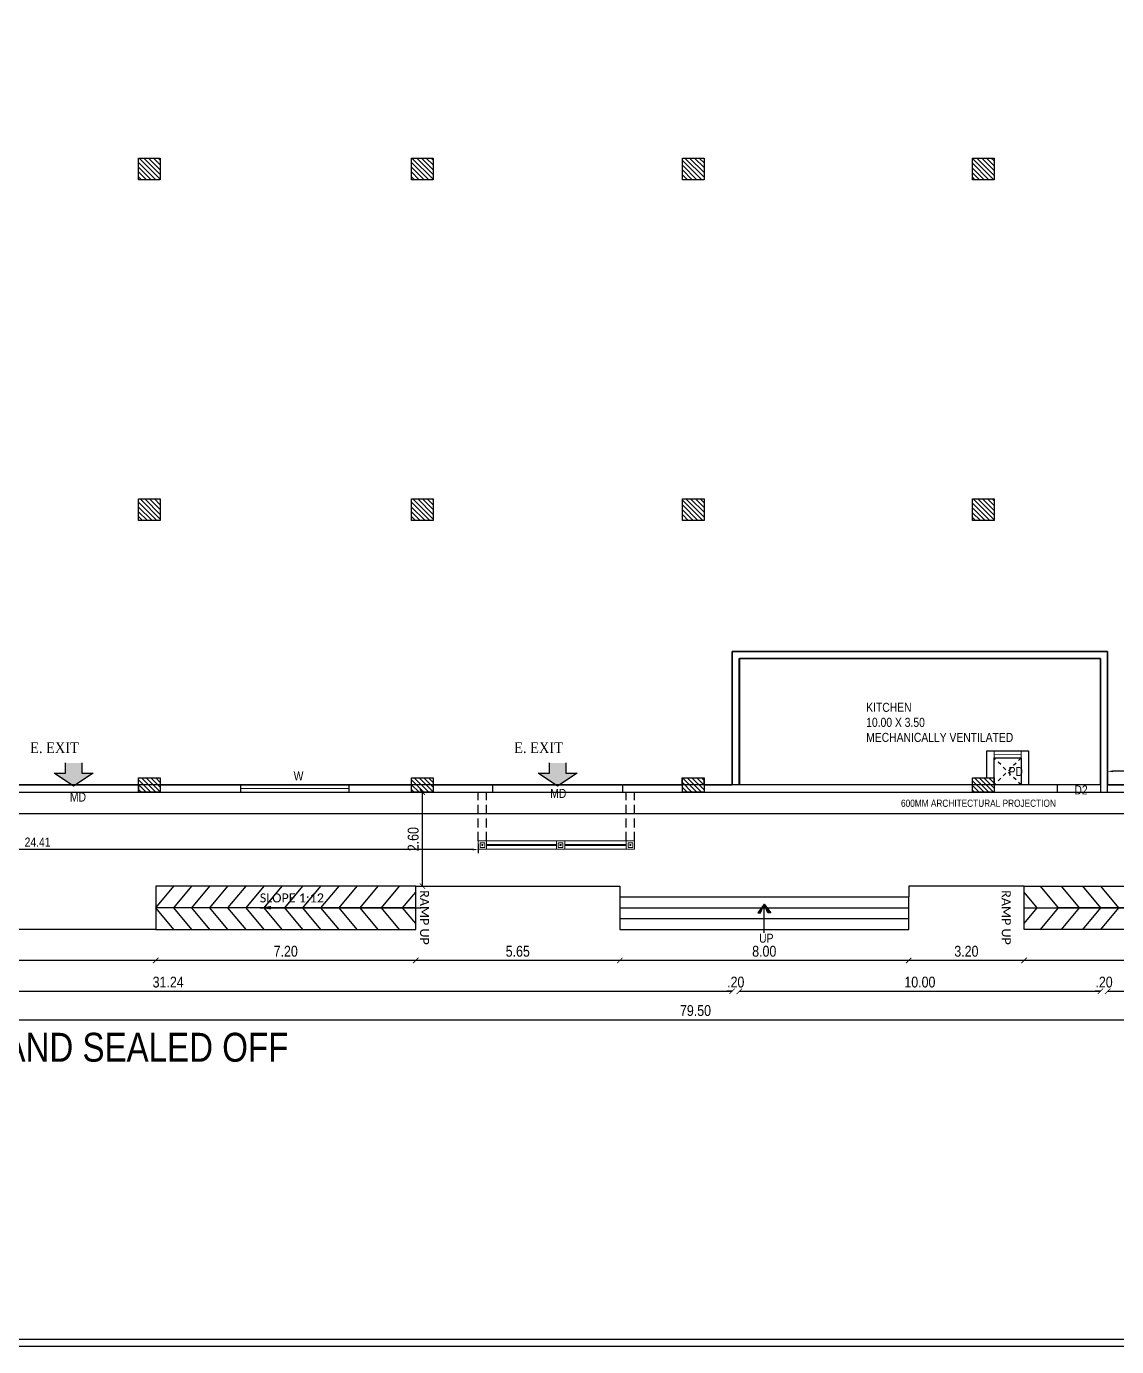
# Model space of a CAD drawing. Header units: metres. Extents: x 385023 to 385532, y 1408468 to 1408621.
# Drawn here: x 385331.12 to 385361.31, y 1408468.21 to 1408504.78 of the extents above; entities that cross this region are included whole.
import ezdxf
from ezdxf.enums import TextEntityAlignment as Align

# ---------------------------------------------------------------- set-up
doc = ezdxf.new("R2010")
doc.units = ezdxf.units.M
doc.header["$MEASUREMENT"] = 0
doc.linetypes.add('DASHED', pattern=[0.75, 0.5, -0.25])
doc.linetypes.add('DASHED2', pattern=[0.375, 0.25, -0.125])
for name, color, linetype in [('BLK_1_FLR_0_AC_ROOM_1', 7, 'Continuous'), ('BLK_1_FLR_0_BLT_UP_AREA', 7, 'Continuous'), ('BLK_1_FLR_0_CARPET_AREA', 7, 'Continuous'), ('BLK_1_FLR_0_KITCHEN_1', 7, 'Continuous'), ('S-COLUMN', 6, 'Continuous'), ('S-COLUMN HATCH', 8, 'Continuous')]:
    doc.layers.add(name, color=color, linetype=linetype)
for name, color, linetype, lineweight in [('BLK_1_FLR_0_EXIT_WIDTH_DOOR', 7, 'Continuous', 25), ('BLK_1_FLR_0_ROOF_AREA', 7, 'Continuous', 25), ('DIST_EXIT', 7, 'Continuous', 25), ('MEP INPUT', 3, 'Continuous', 0)]:
    doc.layers.add(name, color=color, linetype=linetype, lineweight=lineweight)
doc.styles.add('ARIAL', font='ARIALN.TTF')
doc.styles.add('ARIAL-N', font='ARIALN.TTF')
doc.styles.add('CGR', font='ARIALNB.TTF')
doc.styles.add('RIA-AP', font='ARIALN.TTF')
doc.dimstyles.new('BLG DIM-1', dxfattribs={"dimtxt": 0.25, "dimasz": 0.15, "dimexe": 0.1, "dimexo": 0.15, "dimgap": 0.08, "dimtad": 1, "dimzin": 0, "dimdsep": 46, "dimtxsty": 'ARIAL', "dimcen": 0.09, "dimclrd": 8, "dimclre": 8, "dimadec": 0, "dimazin": 0, "dimtfac": 1, "dimtofl": 0, "dimtmove": 2, "dimatfit": 3, "dimfxl": 0, "dimtolj": 1, "dimtzin": 0, "dimarcsym": 0})
doc.dimstyles.new('RIA-AP', dxfattribs={"dimtxt": 0.3, "dimasz": 0.15, "dimexe": 0, "dimexo": 1, "dimgap": 0.1, "dimtad": 1, "dimzin": 4, "dimdsep": 46, "dimtxsty": 'RIA-AP', "dimblk": 'ARCHTICK', "dimcen": 0.09, "dimse1": 1, "dimse2": 1, "dimclrd": 8, "dimclre": 8, "dimclrt": 4, "dimazin": 0, "dimtfac": 1, "dimtix": 1, "dimtofl": 0, "dimtmove": 2, "dimatfit": 3, "dimfxl": 0, "dimtolj": 1, "dimtzin": 0, "dimarcsym": 0})
doc.dimstyles.get("Standard").update_dxf_attribs({"dimtxt": 0.25, "dimasz": 0.18, "dimexe": 0.18, "dimexo": 0.0625, "dimgap": 0.1, "dimtad": 1, "dimtoh": 1, "dimzin": 0, "dimdsep": 46, "dimtxsty": 'CGR', "dimblk": 'ARCHTICK', "dimcen": 0.09, "dimse1": 1, "dimse2": 1, "dimclrd": 1, "dimclrt": 3, "dimaunit": 1, "dimadec": 3, "dimazin": 0, "dimtfac": 1, "dimtix": 1, "dimtofl": 0, "dimtmove": 0, "dimatfit": 3, "dimfxl": 0, "dimtolj": 1, "dimtzin": 0, "dimarcsym": 0})
pattern_1 = [(135, (375052.11474, 1409514.67969), (-0.06629126074, -0.06629126074), [])]

# ---------------------------------------------------------------- blocks, each defined once
blk = doc.blocks.new('grid')
at = {"layer": 'S-COLUMN HATCH'}
h = blk.add_hatch(dxfattribs=at)
h.set_pattern_fill('ANSI31', color=256, scale=0.75, angle=90, style=0)
h.set_pattern_definition(pattern_1)
h.paths.add_polyline_path([(391773.88, 1408549.219), (391773.88, 1408548.619), (391774.48, 1408548.619), (391774.48, 1408549.219)])
h = blk.add_hatch(dxfattribs=at)
h.set_pattern_fill('ANSI31', color=256, scale=0.75, angle=90, style=0)
h.set_pattern_definition(pattern_1)
h.paths.add_polyline_path([(391781.438, 1408549.219), (391781.438, 1408548.619), (391782.038, 1408548.619), (391782.038, 1408549.219)])
h = blk.add_hatch(dxfattribs=at)
h.set_pattern_fill('ANSI31', color=256, scale=0.75, angle=90, style=0)
h.set_pattern_definition(pattern_1)
h.paths.add_polyline_path([(391788.938, 1408549.219), (391788.938, 1408548.619), (391789.538, 1408548.619), (391789.538, 1408549.219)])
h = blk.add_hatch(dxfattribs=at)
h.set_pattern_fill('ANSI31', color=256, scale=0.75, angle=90, style=0)
h.set_pattern_definition(pattern_1)
h.paths.add_polyline_path([(391796.973, 1408549.219), (391796.973, 1408548.619), (391797.573, 1408548.619), (391797.573, 1408549.219)])
h = blk.add_hatch(dxfattribs=at)
h.set_pattern_fill('ANSI31', color=256, scale=0.75, angle=90, style=0)
h.set_pattern_definition(pattern_1)
h.paths.add_polyline_path([(391773.88, 1408539.779), (391773.88, 1408539.179), (391774.48, 1408539.179), (391774.48, 1408539.779)])
h = blk.add_hatch(dxfattribs=at)
h.set_pattern_fill('ANSI31', color=256, scale=0.75, angle=90, style=0)
h.set_pattern_definition(pattern_1)
h.paths.add_polyline_path([(391781.438, 1408539.779), (391781.438, 1408539.179), (391782.038, 1408539.179), (391782.038, 1408539.779)])
h = blk.add_hatch(dxfattribs=at)
h.set_pattern_fill('ANSI31', color=256, scale=0.75, angle=90, style=0)
h.set_pattern_definition(pattern_1)
h.paths.add_polyline_path([(391788.938, 1408539.779), (391788.938, 1408539.179), (391789.538, 1408539.179), (391789.538, 1408539.779)])
h = blk.add_hatch(dxfattribs=at)
h.set_pattern_fill('ANSI31', color=256, scale=0.75, angle=90, style=0)
h.set_pattern_definition(pattern_1)
h.paths.add_polyline_path([(391796.973, 1408539.779), (391796.973, 1408539.179), (391797.573, 1408539.179), (391797.573, 1408539.779)])
h = blk.add_hatch(dxfattribs=at)
h.set_pattern_fill('ANSI31', color=256, scale=0.75, angle=90, style=0)
h.set_pattern_definition(pattern_1)
h.paths.add_polyline_path([(391773.88, 1408532.053), (391773.88, 1408531.653), (391774.48, 1408531.653), (391774.48, 1408532.053)])
h = blk.add_hatch(dxfattribs=at)
h.set_pattern_fill('ANSI31', color=256, scale=0.75, angle=90, style=0)
h.set_pattern_definition(pattern_1)
h.paths.add_polyline_path([(391781.438, 1408532.053), (391781.438, 1408531.653), (391782.038, 1408531.653), (391782.038, 1408532.053)])
h = blk.add_hatch(dxfattribs=at)
h.set_pattern_fill('ANSI31', color=256, scale=0.75, angle=90, style=0)
h.set_pattern_definition(pattern_1)
h.paths.add_polyline_path([(391788.938, 1408532.053), (391788.938, 1408531.653), (391789.538, 1408531.653), (391789.538, 1408532.053)])
h = blk.add_hatch(dxfattribs=at)
h.set_pattern_fill('ANSI31', color=256, scale=0.75, angle=90, style=0)
h.set_pattern_definition(pattern_1)
h.paths.add_polyline_path([(391796.973, 1408532.053), (391796.973, 1408531.653), (391797.573, 1408531.653), (391797.573, 1408532.053)])
at = {"layer": 'S-COLUMN', "ltscale": 5}
for points in [[(391773.88, 1408549.219), (391774.48, 1408549.219), (391774.48, 1408548.619), (391773.88, 1408548.619)], [(391781.438, 1408549.219), (391782.038, 1408549.219), (391782.038, 1408548.619), (391781.438, 1408548.619)], [(391788.938, 1408549.219), (391789.538, 1408549.219), (391789.538, 1408548.619), (391788.938, 1408548.619)], [(391796.973, 1408549.219), (391797.573, 1408549.219), (391797.573, 1408548.619), (391796.973, 1408548.619)], [(391773.88, 1408539.779), (391774.48, 1408539.779), (391774.48, 1408539.179), (391773.88, 1408539.179)], [(391781.438, 1408539.779), (391782.038, 1408539.779), (391782.038, 1408539.179), (391781.438, 1408539.179)], [(391788.938, 1408539.779), (391789.538, 1408539.779), (391789.538, 1408539.179), (391788.938, 1408539.179)], [(391796.973, 1408539.779), (391797.573, 1408539.779), (391797.573, 1408539.179), (391796.973, 1408539.179)], [(391773.88, 1408532.053), (391774.48, 1408532.053), (391774.48, 1408531.653), (391773.88, 1408531.653)], [(391781.438, 1408532.053), (391782.038, 1408532.053), (391782.038, 1408531.653), (391781.438, 1408531.653)], [(391788.938, 1408532.053), (391789.538, 1408532.053), (391789.538, 1408531.653), (391788.938, 1408531.653)], [(391796.973, 1408532.053), (391797.573, 1408532.053), (391797.573, 1408531.653), (391796.973, 1408531.653)]]:
    blk.add_lwpolyline(points, close=True, dxfattribs=at)
blk = doc.blocks.new('A$C38ED32A4')
at = {"linetype": 'DASHED2'}
for p, q in [((-2.049, 0), (-2.049, 1.35)), ((-1.819, 0), (-1.819, 1.35)), ((2.049, 0), (2.049, 1.35)), ((2.279, 0), (2.279, 1.35))]:
    blk.add_line(p, q, dxfattribs=at)
at = {"lineweight": 5}
for p, q in [((-2.049, 0), (-2.049, -0.23)), ((-1.951, 0), (-2.049, 0)), ((2.049, 0), (-1.951, 0)), ((-2.049, -0.23), (2.049, -0.23)), ((2.049, -0.23), (2.279, -0.23))]:
    blk.add_line(p, q, dxfattribs=at)
for points in [[(-2.049, 0), (-1.819, 0), (-1.819, -0.23), (-2.049, -0.23)], [(-0.115, 0), (0.115, 0), (0.115, -0.23), (-0.115, -0.23)], [(2.049, 0), (2.279, 0), (2.279, -0.23), (2.049, -0.23)], [(-1.999, -0.05), (-1.869, -0.05), (-1.869, -0.18), (-1.999, -0.18)], [(-1.949, -0.1), (-1.919, -0.1), (-1.919, -0.13), (-1.949, -0.13)], [(-0.065, -0.05), (0.065, -0.05), (0.065, -0.18), (-0.065, -0.18)], [(-0.015, -0.1), (0.015, -0.1), (0.015, -0.13), (-0.015, -0.13)], [(2.099, -0.05), (2.229, -0.05), (2.229, -0.18), (2.099, -0.18)], [(2.149, -0.1), (2.179, -0.1), (2.179, -0.13), (2.149, -0.13)]]:
    blk.add_lwpolyline(points, close=True, dxfattribs=at)
for points in [[(-0.115, -0.1), (-1.819, -0.1)], [(-0.115, -0.13), (-1.819, -0.13)], [(2.049, -0.1), (0.115, -0.1)], [(2.049, -0.13), (0.115, -0.13)]]:
    blk.add_lwpolyline(points, dxfattribs=at)
blk = doc.blocks.new('_ArchTick')
at = {"color": 0, "linetype": 'ByBlock', "const_width": 0.15}
blk.add_lwpolyline([(-0.5, -0.5), (0.5, 0.5)], dxfattribs=at)
blk = doc.blocks.new('A$C1B854ABF')
h = blk.add_hatch(color=256)
h.dxf.hatch_style = 1
h.paths.add_polyline_path([(0.101, -0.234), (0.179, -0.234), (0, 0)])
h.paths.add_polyline_path([(0, 0), (-0.179, -0.234), (-0.101, -0.234)])
for points in [[(0, 0), (-0.179, -0.234), (-0.101, -0.234), (0, 0)], [(0, -0.792), (0, 0)], [(0, 0), (0.179, -0.234), (0.101, -0.234), (0, 0)]]:
    blk.add_lwpolyline(points)
blk = doc.blocks.new('A$C736D5789-flat-2')
blk.add_hatch(color=104).paths.add_polyline_path([(0.007, 0.302), (0.322, 0.302), (-0.218, 0.663), (-0.758, 0.302), (-0.443, 0.302), (-0.443, 0.022), (0.007, 0.022)])
at = {"color": 43, "linetype": 'Continuous'}
blk.add_lwpolyline([(0.007, 0.022), (0.007, 0.302), (0.322, 0.302), (-0.218, 0.663), (-0.758, 0.302), (-0.443, 0.302), (-0.443, 0.022)], dxfattribs=at)
blk = doc.blocks.new('*D135')
at = {"color": 8, "lineweight": -2}
blk.add_line((385365.952, 1408478.905), (385358.752, 1408478.905), dxfattribs=at)
at = {"layer": 'Defpoints', "color": 0}
for p in [(385358.752, 1408479.765), (385365.952, 1408479.765), (385358.752, 1408478.905)]:
    blk.add_point(p, dxfattribs=at)
at = {"color": 8, "lineweight": -2, "xscale": 0.15, "yscale": 0.15, "zscale": 0.15, "rotation": 180}
blk.add_blockref('_ArchTick', (385358.752, 1408478.905), dxfattribs=at)
at = {"color": 8, "lineweight": -2, "xscale": 0.15, "yscale": 0.15, "zscale": 0.15}
blk.add_blockref('_ArchTick', (385365.952, 1408478.905), dxfattribs=at)
at = {"color": 4, "insert": (385362.352, 1408479.158), "char_height": 0.3, "attachment_point": 5, "style": 'RIA-AP'}
blk.add_mtext('\\A1;7.20', dxfattribs=at)
blk = doc.blocks.new('*D136')
at = {"color": 8, "lineweight": -2}
blk.add_line((385358.752, 1408478.905), (385355.557, 1408478.905), dxfattribs=at)
at = {"layer": 'Defpoints', "color": 0}
for p in [(385355.557, 1408479.765), (385358.752, 1408479.765), (385355.557, 1408478.905)]:
    blk.add_point(p, dxfattribs=at)
at = {"color": 8, "lineweight": -2, "xscale": 0.15, "yscale": 0.15, "zscale": 0.15, "rotation": 180}
blk.add_blockref('_ArchTick', (385355.557, 1408478.905), dxfattribs=at)
at = {"color": 8, "lineweight": -2, "xscale": 0.15, "yscale": 0.15, "zscale": 0.15}
blk.add_blockref('_ArchTick', (385358.752, 1408478.905), dxfattribs=at)
at = {"color": 4, "insert": (385357.155, 1408479.158), "char_height": 0.3, "attachment_point": 5, "style": 'RIA-AP'}
blk.add_mtext('\\A1;3.20', dxfattribs=at)
blk = doc.blocks.new('*D137')
at = {"color": 8, "lineweight": -2}
blk.add_line((385355.557, 1408478.905), (385347.557, 1408478.905), dxfattribs=at)
at = {"layer": 'Defpoints', "color": 0}
for p in [(385347.557, 1408479.765), (385355.557, 1408479.765), (385347.557, 1408478.905)]:
    blk.add_point(p, dxfattribs=at)
at = {"color": 8, "lineweight": -2, "xscale": 0.15, "yscale": 0.15, "zscale": 0.15, "rotation": 180}
blk.add_blockref('_ArchTick', (385347.557, 1408478.905), dxfattribs=at)
at = {"color": 8, "lineweight": -2, "xscale": 0.15, "yscale": 0.15, "zscale": 0.15}
blk.add_blockref('_ArchTick', (385355.557, 1408478.905), dxfattribs=at)
at = {"color": 4, "insert": (385351.557, 1408479.158), "char_height": 0.3, "attachment_point": 5, "style": 'RIA-AP'}
blk.add_mtext('\\A1;8.00', dxfattribs=at)
blk = doc.blocks.new('*D138')
at = {"color": 8, "lineweight": -2}
blk.add_line((385347.557, 1408478.905), (385341.905, 1408478.905), dxfattribs=at)
at = {"layer": 'Defpoints', "color": 0}
for p in [(385341.905, 1408479.765), (385347.557, 1408479.765), (385341.905, 1408478.905)]:
    blk.add_point(p, dxfattribs=at)
at = {"color": 8, "lineweight": -2, "xscale": 0.15, "yscale": 0.15, "zscale": 0.15, "rotation": 180}
blk.add_blockref('_ArchTick', (385341.905, 1408478.905), dxfattribs=at)
at = {"color": 8, "lineweight": -2, "xscale": 0.15, "yscale": 0.15, "zscale": 0.15}
blk.add_blockref('_ArchTick', (385347.557, 1408478.905), dxfattribs=at)
at = {"color": 4, "insert": (385344.731, 1408479.158), "char_height": 0.3, "attachment_point": 5, "style": 'RIA-AP'}
blk.add_mtext('\\A1;5.65', dxfattribs=at)
blk = doc.blocks.new('*D139')
at = {"color": 8, "lineweight": -2}
blk.add_line((385341.905, 1408478.905), (385334.705, 1408478.905), dxfattribs=at)
at = {"layer": 'Defpoints', "color": 0}
for p in [(385334.705, 1408479.765), (385341.905, 1408479.765), (385334.705, 1408478.905)]:
    blk.add_point(p, dxfattribs=at)
at = {"color": 8, "lineweight": -2, "xscale": 0.15, "yscale": 0.15, "zscale": 0.15, "rotation": 180}
blk.add_blockref('_ArchTick', (385334.705, 1408478.905), dxfattribs=at)
at = {"color": 8, "lineweight": -2, "xscale": 0.15, "yscale": 0.15, "zscale": 0.15}
blk.add_blockref('_ArchTick', (385341.905, 1408478.905), dxfattribs=at)
at = {"color": 4, "insert": (385338.305, 1408479.158), "char_height": 0.3, "attachment_point": 5, "style": 'RIA-AP'}
blk.add_mtext('\\A1;7.20', dxfattribs=at)
blk = doc.blocks.new('*D140')
at = {"color": 8, "lineweight": -2}
blk.add_line((385334.705, 1408478.905), (385321.102, 1408478.905), dxfattribs=at)
at = {"layer": 'Defpoints', "color": 0}
for p in [(385321.102, 1408479.765), (385334.705, 1408479.765), (385321.102, 1408478.905)]:
    blk.add_point(p, dxfattribs=at)
at = {"color": 8, "lineweight": -2, "xscale": 0.15, "yscale": 0.15, "zscale": 0.15, "rotation": 180}
blk.add_blockref('_ArchTick', (385321.102, 1408478.905), dxfattribs=at)
at = {"color": 8, "lineweight": -2, "xscale": 0.15, "yscale": 0.15, "zscale": 0.15}
blk.add_blockref('_ArchTick', (385334.705, 1408478.905), dxfattribs=at)
at = {"color": 4, "insert": (385327.904, 1408479.158), "char_height": 0.3, "attachment_point": 5, "style": 'RIA-AP'}
blk.add_mtext('\\A1;13.60', dxfattribs=at)
blk = doc.blocks.new('*D250')
at = {"color": 8, "lineweight": -2}
blk.add_line((385342.089, 1408480.965), (385342.089, 1408483.565), dxfattribs=at)
at = {"layer": 'Defpoints', "color": 0}
for p in [(385341.905, 1408483.565), (385342.089, 1408483.565), (385341.905, 1408480.965)]:
    blk.add_point(p, dxfattribs=at)
at = {"color": 8, "lineweight": -2, "xscale": 0.15, "yscale": 0.15, "zscale": 0.15}
for p, rotation in [((385342.089, 1408483.565), 90), ((385342.089, 1408480.965), 270)]:
    blk.add_blockref('_ArchTick', p, dxfattribs=dict(at, rotation=rotation))
at = {"color": 4, "insert": (385341.836, 1408482.265), "char_height": 0.3, "attachment_point": 5, "rotation": 90, "style": 'RIA-AP'}
blk.add_mtext('\\A1;2.60', dxfattribs=at)
blk = doc.blocks.new('*D401')
at = {"color": 8, "lineweight": -2}
blk.add_line((385309.904, 1408477.263), (385389.403, 1408477.263), dxfattribs=at)
at = {"layer": 'Defpoints', "color": 0}
for p in [(385309.904, 1408483.565, 63.957), (385389.403, 1408483.565), (385389.403, 1408477.263)]:
    blk.add_point(p, dxfattribs=at)
at = {"color": 8, "lineweight": -2, "xscale": 0.15, "yscale": 0.15, "zscale": 0.15, "rotation": 180}
blk.add_blockref('_ArchTick', (385309.904, 1408477.263), dxfattribs=at)
at = {"color": 8, "lineweight": -2, "xscale": 0.15, "yscale": 0.15, "zscale": 0.15}
blk.add_blockref('_ArchTick', (385389.403, 1408477.263), dxfattribs=at)
at = {"color": 4, "insert": (385349.653, 1408477.516), "char_height": 0.3, "attachment_point": 5, "style": 'RIA-AP'}
blk.add_mtext('\\A1;79.50', dxfattribs=at)
blk = doc.blocks.new('*D521')
at = {"color": 8, "lineweight": -2}
blk.add_line((385319.43, 1408478.051), (385350.667, 1408478.051), dxfattribs=at)
at = {"layer": 'Defpoints', "color": 0}
for p in [(385319.43, 1408483.765), (385350.667, 1408483.765), (385350.667, 1408478.051)]:
    blk.add_point(p, dxfattribs=at)
at = {"color": 8, "lineweight": -2, "xscale": 0.15, "yscale": 0.15, "zscale": 0.15, "rotation": 180}
blk.add_blockref('_ArchTick', (385319.43, 1408478.051), dxfattribs=at)
at = {"color": 8, "lineweight": -2, "xscale": 0.15, "yscale": 0.15, "zscale": 0.15}
blk.add_blockref('_ArchTick', (385350.667, 1408478.051), dxfattribs=at)
at = {"color": 4, "insert": (385335.049, 1408478.304), "char_height": 0.3, "attachment_point": 5, "style": 'RIA-AP'}
blk.add_mtext('\\A1;31.24', dxfattribs=at)
blk = doc.blocks.new('*D522')
at = {"color": 8, "lineweight": -2}
for p, q in [((385350.667, 1408478.051), (385350.517, 1408478.051)), ((385350.867, 1408478.051), (385351.017, 1408478.051))]:
    blk.add_line(p, q, dxfattribs=at)
at = {"layer": 'Defpoints', "color": 0}
for p in [(385350.667, 1408483.765), (385350.867, 1408483.765), (385350.867, 1408478.051)]:
    blk.add_point(p, dxfattribs=at)
at = {"color": 8, "lineweight": -2, "xscale": 0.15, "yscale": 0.15, "zscale": 0.15}
blk.add_blockref('_ArchTick', (385350.667, 1408478.051), dxfattribs=at)
at = {"color": 8, "lineweight": -2, "xscale": 0.15, "yscale": 0.15, "zscale": 0.15, "rotation": 180}
blk.add_blockref('_ArchTick', (385350.867, 1408478.051), dxfattribs=at)
at = {"color": 4, "insert": (385350.767, 1408478.304), "char_height": 0.3, "attachment_point": 5, "style": 'RIA-AP'}
blk.add_mtext('\\A1;.20', dxfattribs=at)
blk = doc.blocks.new('*D523')
at = {"color": 8, "lineweight": -2}
blk.add_line((385350.867, 1408478.051), (385360.867, 1408478.051), dxfattribs=at)
at = {"layer": 'Defpoints', "color": 0}
for p in [(385350.867, 1408483.765), (385360.867, 1408483.565), (385360.867, 1408478.051)]:
    blk.add_point(p, dxfattribs=at)
at = {"color": 8, "lineweight": -2, "xscale": 0.15, "yscale": 0.15, "zscale": 0.15, "rotation": 180}
blk.add_blockref('_ArchTick', (385350.867, 1408478.051), dxfattribs=at)
at = {"color": 8, "lineweight": -2, "xscale": 0.15, "yscale": 0.15, "zscale": 0.15}
blk.add_blockref('_ArchTick', (385360.867, 1408478.051), dxfattribs=at)
at = {"color": 4, "insert": (385355.867, 1408478.304), "char_height": 0.3, "attachment_point": 5, "style": 'RIA-AP'}
blk.add_mtext('\\A1;10.00', dxfattribs=at)
blk = doc.blocks.new('*D524')
at = {"color": 8, "lineweight": -2}
for p, q in [((385360.867, 1408478.051), (385360.717, 1408478.051)), ((385361.067, 1408478.051), (385361.217, 1408478.051))]:
    blk.add_line(p, q, dxfattribs=at)
at = {"layer": 'Defpoints', "color": 0}
for p in [(385360.867, 1408483.565), (385361.067, 1408483.565), (385361.067, 1408478.051)]:
    blk.add_point(p, dxfattribs=at)
at = {"color": 8, "lineweight": -2, "xscale": 0.15, "yscale": 0.15, "zscale": 0.15}
blk.add_blockref('_ArchTick', (385360.867, 1408478.051), dxfattribs=at)
at = {"color": 8, "lineweight": -2, "xscale": 0.15, "yscale": 0.15, "zscale": 0.15, "rotation": 180}
blk.add_blockref('_ArchTick', (385361.067, 1408478.051), dxfattribs=at)
at = {"color": 4, "insert": (385360.967, 1408478.304), "char_height": 0.3, "attachment_point": 5, "style": 'RIA-AP'}
blk.add_mtext('\\A1;.20', dxfattribs=at)
blk = doc.blocks.new('*D525')
at = {"color": 8, "lineweight": -2}
blk.add_line((385361.067, 1408478.051), (385374.793, 1408478.051), dxfattribs=at)
at = {"layer": 'Defpoints', "color": 0}
for p in [(385374.793, 1408485.859), (385361.067, 1408483.565), (385374.793, 1408478.051)]:
    blk.add_point(p, dxfattribs=at)
at = {"color": 8, "lineweight": -2, "xscale": 0.15, "yscale": 0.15, "zscale": 0.15, "rotation": 180}
blk.add_blockref('_ArchTick', (385361.067, 1408478.051), dxfattribs=at)
at = {"color": 8, "lineweight": -2, "xscale": 0.15, "yscale": 0.15, "zscale": 0.15}
blk.add_blockref('_ArchTick', (385374.793, 1408478.051), dxfattribs=at)
at = {"color": 4, "insert": (385367.93, 1408478.304), "char_height": 0.3, "attachment_point": 5, "style": 'RIA-AP'}
blk.add_mtext('\\A1;13.73', dxfattribs=at)
blk = doc.blocks.new('A$C6B3522BB')
at = {"layer": 'MEP INPUT', "lineweight": 0, "const_width": 0.02}
blk.add_lwpolyline([(-0.01, 0.1), (-0.76, 0.1)], dxfattribs=at)
at = {"layer": 'MEP INPUT', "color": 2, "lineweight": 0}
blk.add_lwpolyline([(-0.01, 0.2), (-0.01, 0), (-0.76, 0), (-0.76, 0.2)], close=True, dxfattribs=at)
blk = doc.blocks.new('*D702')
at = {"layer": 'BLK_1_FLR_0_EXIT_WIDTH_DOOR', "color": 8, "lineweight": -2}
for p, q in [((385361.066, 1408483.994), (385361.066, 1408484.244)), ((385364.513, 1408484.144), (385361.216, 1408484.144)), ((385364.663, 1408483.994), (385364.663, 1408484.244))]:
    blk.add_line(p, q, dxfattribs=at)
at = {"layer": 'BLK_1_FLR_0_EXIT_WIDTH_DOOR', "color": 8}
for points in [[(385361.216, 1408484.169), (385361.216, 1408484.119), (385361.066, 1408484.144)], [(385364.513, 1408484.169), (385364.513, 1408484.119), (385364.663, 1408484.144)]]:
    blk.add_solid(points, dxfattribs=at)
at = {"layer": 'Defpoints', "color": 0}
for p in [(385361.066, 1408484.144), (385361.066, 1408483.765), (385364.663, 1408483.765)]:
    blk.add_point(p, dxfattribs=at)
at = {"layer": 'BLK_1_FLR_0_EXIT_WIDTH_DOOR', "color": 0, "insert": (385362.865, 1408484.352), "char_height": 0.25, "attachment_point": 5, "style": 'ARIAL'}
blk.add_mtext('\\A1;3.60', dxfattribs=at)
blk = doc.blocks.new('*D684')
at = {"layer": 'Defpoints', "color": 0}
for p in [(385319.23, 1408483.565), (385343.635, 1408483.565), (385319.23, 1408481.978)]:
    blk.add_point(p, dxfattribs=at)
at = {"layer": 'DIST_EXIT', "color": 8, "lineweight": -2}
for p, q in [((385319.23, 1408482.128), (385319.23, 1408481.878)), ((385343.635, 1408482.128), (385343.635, 1408481.878)), ((385343.485, 1408481.978), (385319.38, 1408481.978))]:
    blk.add_line(p, q, dxfattribs=at)
at = {"layer": 'DIST_EXIT', "color": 8}
for points in [[(385319.38, 1408482.003), (385319.38, 1408481.953), (385319.23, 1408481.978)], [(385343.485, 1408482.003), (385343.485, 1408481.953), (385343.635, 1408481.978)]]:
    blk.add_solid(points, dxfattribs=at)
at = {"layer": 'DIST_EXIT', "color": 0, "insert": (385331.433, 1408482.183), "char_height": 0.25, "attachment_point": 5, "style": 'ARIAL'}
blk.add_mtext('\\A1;24.41', dxfattribs=at)

msp = doc.modelspace()

# ---------------------------------------------------------------- linework, layer by layer
at = {"color": 8, "linetype": 'DASHED', "ltscale": 0.05}
for p, q in [((385358.673, 1408484.515, 0.025), (385357.922, 1408483.765, 0.025)), ((385358.673, 1408483.765, 0.025), (385357.922, 1408484.515, 0.025))]:
    msp.add_line(p, q, dxfattribs=at)
for p, q in [((385334.23, 1408483.765, 0.025), (385334.23, 1408483.565, 0.025)), ((385344.034, 1408483.765, 0.025), (385344.034, 1408483.565, 0.025)), ((385347.634, 1408483.765, 0.025), (385347.634, 1408483.565, 0.025)), ((385359.667, 1408483.765, 0.025), (385359.667, 1408483.565, 0.025)), ((385359.667, 1408483.765, 0.025), (385359.667, 1408483.565, 0.025)), ((385347.557, 1408480.665, 0.025), (385355.557, 1408480.665, 0.025)), ((385347.557, 1408480.665, 0.025), (385347.557, 1408479.765, 0.025)), ((385355.557, 1408479.765, 0.025), (385355.557, 1408480.665, 0.025)), ((385347.557, 1408480.365, 0.025), (385355.557, 1408480.365, 0.025)), ((385347.557, 1408480.065, 0.025), (385355.557, 1408480.065, 0.025)), ((385347.557, 1408479.765, 0.025), (385355.557, 1408479.765, 0.025))]:
    msp.add_line(p, q)
at = {"linetype": 'Continuous'}
for p, q in [((385337.052, 1408483.765, 0.025), (385337.052, 1408483.565, 0.025)), ((385340.052, 1408483.765, 0.025), (385337.052, 1408483.765, 0.025)), ((385337.052, 1408483.565, 0.025), (385340.052, 1408483.565, 0.025)), ((385340.052, 1408483.765, 0.025), (385340.052, 1408483.565, 0.025))]:
    msp.add_line(p, q, dxfattribs=at)
at = {"color": 8}
for p, q in [((385341.905, 1408480.365, 0.025), (385334.705, 1408480.365, 0.025)), ((385358.752, 1408480.365, 0.025), (385365.952, 1408480.365, 0.025))]:
    msp.add_line(p, q, dxfattribs=at)
at = {"color": 8, "elevation": 0.025}
msp.add_lwpolyline([(385302.794, 1408468.209), (385302.794, 1408542.051), (385415.294, 1408542.051), (385415.294, 1408468.209)], close=True, dxfattribs=at)
at = {"color": 6, "elevation": 0.025}
msp.add_lwpolyline([(385302.994, 1408468.409), (385302.994, 1408541.851), (385415.094, 1408541.851), (385415.094, 1408468.409)], close=True, dxfattribs=at)
at = {"color": 2, "ltscale": 0.2, "elevation": 0.025}
msp.add_lwpolyline([(385309.303, 1408530.565), (385390.003, 1408530.565), (385390.003, 1408482.965), (385309.303, 1408482.965)], close=True, dxfattribs=at)
at = {"elevation": 0.025}
for points in [[(385361.067, 1408483.765), (385361.067, 1408487.465), (385350.667, 1408487.465), (385350.667, 1408483.765)], [(385360.867, 1408483.765), (385360.867, 1408487.265), (385350.867, 1408487.265), (385350.867, 1408483.765)], [(385357.722, 1408483.965), (385357.722, 1408484.715), (385358.872, 1408484.715), (385358.872, 1408483.765)], [(385337.052, 1408483.765), (385334.23, 1408483.765)], [(385334.23, 1408483.565), (385337.052, 1408483.565)], [(385344.034, 1408483.765), (385340.052, 1408483.765)], [(385340.052, 1408483.565), (385344.034, 1408483.565)], [(385359.667, 1408483.765), (385347.634, 1408483.765)], [(385347.634, 1408483.565), (385359.667, 1408483.565)], [(385360.867, 1408483.765), (385360.867, 1408483.565), (385361.067, 1408483.565), (385361.067, 1408483.765)], [(385341.905, 1408480.965), (385347.557, 1408480.965), (385347.557, 1408480.665)], [(385358.752, 1408480.965), (385355.557, 1408480.965), (385355.557, 1408480.665)], [(385334.705, 1408479.765), (385330.505, 1408479.765), (385321.102, 1408479.765)]]:
    msp.add_lwpolyline(points, dxfattribs=at)
for points in [[(385357.922, 1408484.515), (385358.672, 1408484.515), (385358.672, 1408483.765), (385357.922, 1408483.765)], [(385341.905, 1408479.765), (385341.905, 1408480.965), (385334.705, 1408480.965), (385334.705, 1408479.765)], [(385358.752, 1408479.765), (385358.752, 1408480.965), (385365.952, 1408480.965), (385365.952, 1408479.765)]]:
    msp.add_lwpolyline(points, close=True, dxfattribs=at)
at = {"linetype": 'Continuous', "const_width": 0.03, "elevation": 0.025}
msp.add_lwpolyline([(385340.052, 1408483.665), (385337.052, 1408483.665)], dxfattribs=at)
at = {"color": 8, "elevation": 0.025}
for points in [[(385335.205, 1408479.765), (385334.705, 1408480.365), (385335.205, 1408480.965)], [(385335.705, 1408479.765), (385335.205, 1408480.365), (385335.705, 1408480.965)], [(385336.205, 1408479.765), (385335.705, 1408480.365), (385336.205, 1408480.965)], [(385336.705, 1408479.765), (385336.205, 1408480.365), (385336.705, 1408480.965)], [(385337.205, 1408479.765), (385336.705, 1408480.365), (385337.205, 1408480.965)], [(385337.705, 1408479.765), (385337.205, 1408480.365), (385337.705, 1408480.965)], [(385338.205, 1408479.765), (385337.705, 1408480.365), (385338.205, 1408480.965)], [(385338.781, 1408479.765), (385338.281, 1408480.365), (385338.781, 1408480.965)], [(385339.281, 1408479.765), (385338.781, 1408480.365), (385339.281, 1408480.965)], [(385339.781, 1408479.765), (385339.281, 1408480.365), (385339.781, 1408480.965)], [(385340.281, 1408479.765), (385339.781, 1408480.365), (385340.281, 1408480.965)], [(385340.868, 1408479.765), (385340.368, 1408480.365), (385340.868, 1408480.965)], [(385341.455, 1408479.765), (385340.955, 1408480.365), (385341.455, 1408480.965)], [(385341.905, 1408479.929), (385341.542, 1408480.365), (385341.905, 1408480.8)], [(385358.752, 1408479.929), (385359.116, 1408480.365), (385358.752, 1408480.8)], [(385359.203, 1408479.765), (385359.703, 1408480.365), (385359.203, 1408480.965)], [(385359.79, 1408479.765), (385360.29, 1408480.365), (385359.79, 1408480.965)], [(385360.377, 1408479.765), (385360.877, 1408480.365), (385360.377, 1408480.965)], [(385360.877, 1408479.765), (385361.377, 1408480.365), (385360.877, 1408480.965)]]:
    msp.add_lwpolyline(points, dxfattribs=at)
at = {"layer": 'BLK_1_FLR_0_AC_ROOM_1', "color": 2, "elevation": 0.025}
msp.add_lwpolyline([(385313.602, 1408486.965), (385313.602, 1408502.075), (385310.102, 1408502.075), (385310.102, 1408519.539), (385365.424, 1408519.539), (385365.424, 1408522.739), (385374.792, 1408522.739), (385374.792, 1408483.765), (385361.066, 1408483.765), (385361.066, 1408487.465), (385350.666, 1408487.465), (385350.666, 1408483.765), (385319.429, 1408483.765), (385319.429, 1408486.965)], close=True, dxfattribs=at)
at = {"layer": 'BLK_1_FLR_0_BLT_UP_AREA', "color": 13, "elevation": 0.025}
msp.add_lwpolyline([(385309.903, 1408483.565), (385389.403, 1408483.565), (385389.403, 1408529.965), (385309.903, 1408529.965)], close=True, dxfattribs=at)
at = {"layer": 'BLK_1_FLR_0_CARPET_AREA', "color": 13, "elevation": 0.025}
msp.add_lwpolyline([(385327.33, 1408483.765), (385334.23, 1408483.765), (385334.23, 1408483.965), (385334.83, 1408483.965), (385334.83, 1408483.765), (385341.788, 1408483.765), (385341.788, 1408483.965), (385342.388, 1408483.965), (385342.388, 1408483.765), (385349.287, 1408483.765), (385349.287, 1408483.965), (385349.887, 1408483.965), (385349.887, 1408483.765), (385350.666, 1408483.765), (385350.666, 1408487.465), (385361.066, 1408487.465), (385361.066, 1408483.765), (385364.823, 1408483.765)], dxfattribs=at)
at = {"layer": 'BLK_1_FLR_0_KITCHEN_1', "color": 2, "elevation": 0.025}
msp.add_lwpolyline([(385360.866, 1408483.765), (385350.866, 1408483.765), (385350.866, 1408487.265), (385360.866, 1408487.265), (385360.866, 1408483.765)], dxfattribs=at)
at = {"layer": 'BLK_1_FLR_0_ROOF_AREA', "color": 54, "elevation": 0.025}
msp.add_lwpolyline([(385309.903, 1408483.565), (385389.403, 1408483.565), (385389.403, 1408529.965), (385309.903, 1408529.965)], close=True, dxfattribs=at)

# ---------------------------------------------------------------- block references
at = {"color": 7}
msp.add_blockref('grid', (-6439.649, -48.089, 0.025), dxfattribs=at)
at = {"lineweight": 0, "xscale": -1, "rotation": 180}
msp.add_blockref('A$C6B3522BB', (385358.682, 1408484.715, 0.025), dxfattribs=at)
at = {"xscale": -1, "rotation": 179.9999957030441}
for p in [(385332.649, 1408484.399, 0.025), (385346.053, 1408484.399, 0.025)]:
    msp.add_blockref('A$C736D5789-flat-2', p, dxfattribs=at)
at = {"xscale": -1}
for name, p in [('A$C38ED32A4', (385345.915, 1408482.215, 0.025)), ('A$C1B854ABF', (385351.557, 1408480.461, 0.025))]:
    msp.add_blockref(name, p, dxfattribs=at)

# ---------------------------------------------------------------- texts
at = {"style": 'RIA-AP'}
for s, p in [('W', (385338.66, 1408483.89)), ('MD', (385332.552, 1408483.307)), ('MD', (385345.853, 1408483.408)), ('D2', (385360.329, 1408483.502))]:
    msp.add_text(s, height=0.25, dxfattribs=at).set_placement(p, align=Align.CENTER)
for s, height, style, p in [('UP', 0.25, 'RIA-AP', (385351.415, 1408479.397)), ('EXISITNG WELL FILLED AND SEALED OFF ', 0.8, 'ARIAL', (385319.844, 1408476.101))]:
    msp.add_text(s, height=height, dxfattribs=dict(style=style)).set_placement(p)
for s, insert, char_height, width, attachment_point, style in [('KITCHEN\\P10.00 X 3.50\\PMECHANICALLY VENTILATED', (385354.38, 1408486.042), 0.25, 8.61668, 1, 'RIA-AP'), ('600MM ARCHITECTURAL PROJECTION\\P', (385355.344, 1408483.36), 0.2, 8.56993, 1, 'ARIAL'), ('{\\fCalibri|b0|i0|c0|p34;SLOPE 1:12}', (385339.364, 1408480.509), 0.25, 2.88842, 9, 'RIA-AP')]:
    msp.add_mtext(s, dxfattribs=dict(insert=insert, char_height=char_height, width=width, attachment_point=attachment_point, style=style))
at = {"lineweight": 0, "char_height": 0.3, "width": 1.881, "attachment_point": 7, "rotation": 360, "style": 'ARIAL-N'}
for insert in [(385331.226, 1408484.643), (385344.631, 1408484.643)]:
    msp.add_mtext('{\\fGaramond|b0|i0|c0|p18;E. EXIT}', dxfattribs=dict(at, insert=insert))
at = {"lineweight": -2, "insert": (385358.323, 1408484.015), "char_height": 0.25, "width": 6.36361, "attachment_point": 7, "style": 'RIA-AP'}
msp.add_mtext('PD', dxfattribs=at)
at = {"char_height": 0.25, "width": 2.01019, "attachment_point": 1, "rotation": 270, "style": 'RIA-AP'}
for insert in [(385342.275, 1408480.851), (385358.385, 1408480.851)]:
    msp.add_mtext('{\\fCalibri|b0|i0|c0|p34;RAMP UP}', dxfattribs=dict(at, insert=insert))

# ---------------------------------------------------------------- dimensions: what is measured, and where the dimension line sits
for base, p1, p2, picture, middle in [((385374.793, 1408478.051, 0.025), (385361.067, 1408483.565, 0.025), (385374.793, 1408485.859, 0.025), '*D525', (385367.93, 1408478.304, 0.025)), ((385389.403, 1408477.263, 0.025), (385309.904, 1408483.565, 63.982), (385389.403, 1408483.565, 0.025), '*D401', (385349.653, 1408477.516, 0.025)), ((385350.667, 1408478.051, 0.025), (385319.43, 1408483.765, 0.025), (385350.667, 1408483.765, 0.025), '*D521', (385335.049, 1408478.304, 0.025)), ((385350.867, 1408478.051, 0.025), (385350.667, 1408483.765, 0.025), (385350.867, 1408483.765, 0.025), '*D522', (385350.767, 1408478.304, 0.025)), ((385360.867, 1408478.051, 0.025), (385350.867, 1408483.765, 0.025), (385360.867, 1408483.565, 0.025), '*D523', (385355.867, 1408478.304, 0.025)), ((385361.067, 1408478.051, 0.025), (385360.867, 1408483.565, 0.025), (385361.067, 1408483.565, 0.025), '*D524', (385360.967, 1408478.304, 0.025)), ((385321.102, 1408478.905, 0.025), (385334.705, 1408479.765, 0.025), (385321.102, 1408479.765, 0.025), '*D140', (385327.904, 1408479.158, 0.025)), ((385334.705, 1408478.905, 0.025), (385341.905, 1408479.765, 0.025), (385334.705, 1408479.765, 0.025), '*D139', (385338.305, 1408479.158, 0.025)), ((385341.905, 1408478.905, 0.025), (385347.557, 1408479.765, 0.025), (385341.905, 1408479.765, 0.025), '*D138', (385344.731, 1408479.158, 0.025)), ((385347.557, 1408478.905, 0.025), (385355.557, 1408479.765, 0.025), (385347.557, 1408479.765, 0.025), '*D137', (385351.557, 1408479.158, 0.025)), ((385355.5569, 1408478.9047, 0.0252), (385358.7524, 1408479.7646, 0.0252), (385355.5569, 1408479.7646, 0.0252), '*D136', (385357.1547, 1408479.1579, 0.0252)), ((385358.752, 1408478.905, 0.025), (385365.952, 1408479.765, 0.025), (385358.752, 1408479.765, 0.025), '*D135', (385362.352, 1408479.158, 0.025))]:
    dim = msp.add_linear_dim(base=base, p1=p1, p2=p2, dimstyle='RIA-AP')
    dim.commit()
    dim.dimension.update_dxf_attribs({"geometry": picture, "text_midpoint": middle})
dim = msp.add_linear_dim(base=(385342.089, 1408483.565, 0.025), p1=(385341.905, 1408480.965, 0.025), p2=(385341.905, 1408483.565, 0.025), angle=90, dimstyle='RIA-AP')
dim.commit()
dim.dimension.update_dxf_attribs({"geometry": '*D250', "text_midpoint": (385341.836, 1408482.265, 0.025)})
at = {"layer": 'BLK_1_FLR_0_EXIT_WIDTH_DOOR', "color": 2}
dim = msp.add_aligned_dim(p1=(385364.663, 1408483.765, 0.025), p2=(385361.066, 1408483.765, 0.025), distance=-0.38, dimstyle='BLG DIM-1', dxfattribs=at)
dim.commit()
dim.dimension.update_dxf_attribs({"geometry": '*D702', "text_midpoint": (385362.865, 1408484.352, 0.025)})
at = {"layer": 'DIST_EXIT', "color": 7}
dim = msp.add_aligned_dim(p1=(385343.6354, 1408483.5648, 0.0252), p2=(385319.2303, 1408483.5648, 0.0252), distance=1.5872, dimstyle='BLG DIM-1', dxfattribs=at)
dim.commit()
dim.dimension.update_dxf_attribs({"geometry": '*D684', "text_midpoint": (385331.4329, 1408482.183, 0.0252)})

# ---------------------------------------------------------------- leaders
for points in [[(385337.595, 1408480.365, 0.025), (385342.042, 1408480.365, 0.025)], [(385362.903, 1408480.365, 0.025), (385359.656, 1408480.365, 0.025)]]:
    msp.add_leader(points, dimstyle='Standard', override={"dimasz": 0.3, "dimgap": 0.1})

doc.saveas('drawing.dxf')
